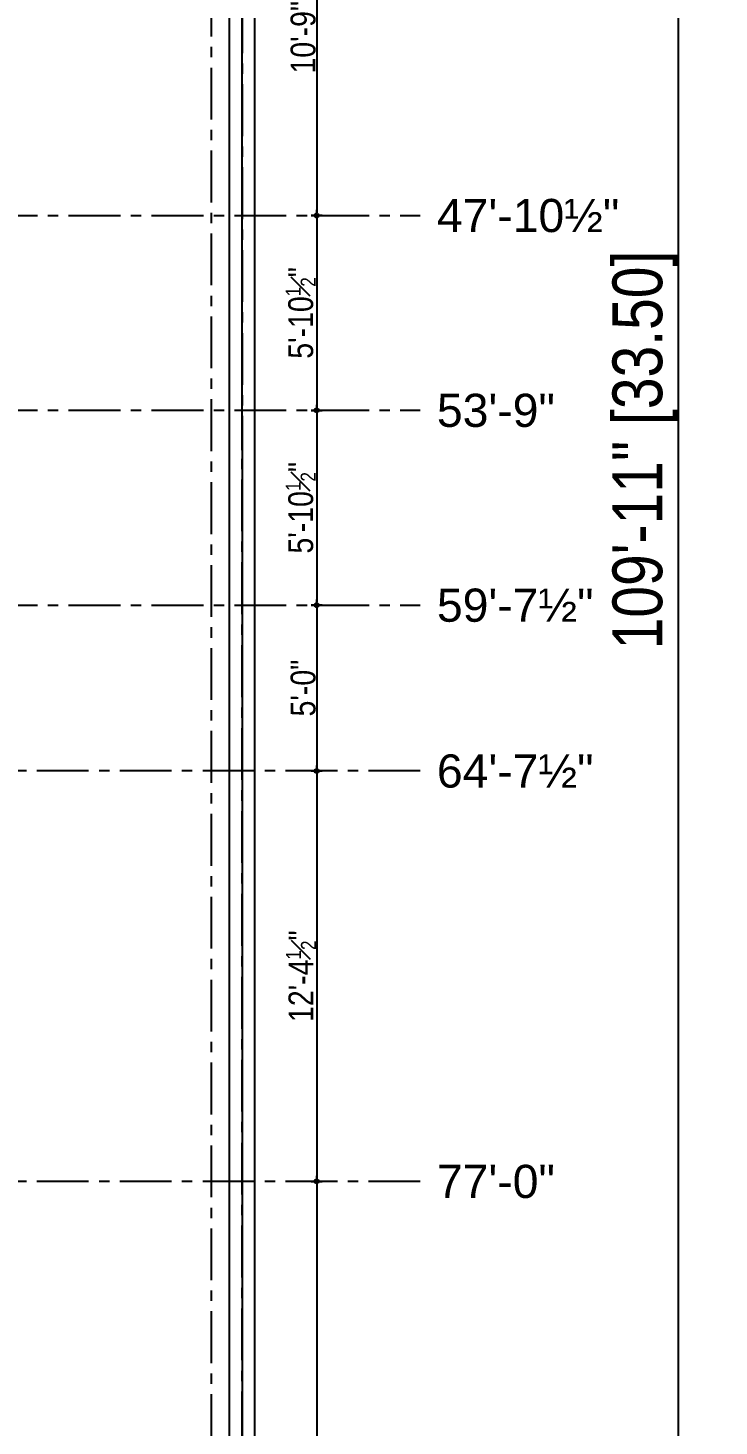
# Model space of a CAD drawing. Header units: inches. Extents: x 1259 to 4988, y 1085 to 3652.
# Drawn here: x 2682 to 2933, y 2133 to 2639 of the extents above; entities that cross this region are included whole.
import ezdxf

# ---------------------------------------------------------------- set-up
doc = ezdxf.new("R2010")
doc.units = ezdxf.units.IN
doc.header["$LTSCALE"] = 15
doc.header["$MEASUREMENT"] = 0
doc.header["$PDMODE"] = 2
doc.linetypes.add('CENTER', pattern=[2, 1.25, -0.25, 0.25, -0.25])
for name, color, linetype in [('CENTER', 30, 'CENTER'), ('DIMENSION', 160, 'Continuous'), ('TEXT', 160, 'Continuous'), ('Wall', 7, 'Continuous')]:
    doc.layers.add(name, color=color, linetype=linetype)
doc.styles.add('Arial', font='arial.ttf')
doc.styles.add('NARROW', font='swissc.ttf')
doc.styles.add('swis721cnbt', font='swissc.ttf')
doc.dimstyles.new('RA-2', dxfattribs={"dimtxt": 7.5, "dimasz": 1, "dimexe": 6, "dimexo": 6, "dimgap": 0.5, "dimtad": 1, "dimzin": 3, "dimdsep": 46, "dimlunit": 4, "dimtxsty": 'NARROW', "dimblk": 'OBLIQUE', "dimcen": 0, "dimse1": 1, "dimse2": 1, "dimclrd": 8, "dimclrt": 256, "dimadec": 0, "dimazin": 0, "dimtfac": 0.6, "dimtix": 1, "dimtofl": 0, "dimtmove": 2, "dimatfit": 3, "dimfxl": 6, "dimfrac": 1, "dimtolj": 1, "dimtzin": 0, "dimlwd": -1, "dimarcsym": 0})
doc.dimstyles.new('VSJ', dxfattribs={"dimtxt": 5, "dimasz": 0.75, "dimexe": 0, "dimexo": 0, "dimgap": 0.25, "dimtad": 1, "dimzin": 3, "dimdsep": 46, "dimlunit": 4, "dimtxsty": 'swis721cnbt', "dimblk": 'rp', "dimcen": 0.09, "dimse1": 1, "dimse2": 1, "dimclrd": 251, "dimclre": 8, "dimclrt": 160, "dimadec": 0, "dimazin": 0, "dimtfac": 0.6, "dimtofl": 0, "dimtmove": 0, "dimatfit": 3, "dimfxl": 9, "dimfrac": 1, "dimtolj": 1, "dimtzin": 0, "dimlwd": -1, "dimlwe": -1, "dimarcsym": 0})

# ---------------------------------------------------------------- blocks, each defined once
blk = doc.blocks.new('rp')
for p, q in [((0, 0), (-2, 0)), ((0, 2), (0, -2)), ((0, 0), (2, 0))]:
    blk.add_line(p, q)
blk.add_circle((0, 0), 0.75)
blk = doc.blocks.new('*D101')
at = {"layer": 'Defpoints', "color": 0, "transparency": 16777216}
for p in [(2788.02, 2699.78), (2786.94, 2570.78), (2788.02, 2570.78)]:
    blk.add_point(p, dxfattribs=at)
at = {"layer": 'DIMENSION', "color": 251, "transparency": 16777216}
blk.add_line((2786.94, 2698.78), (2786.94, 2571.78), dxfattribs=at)
for p, rotation in [((2786.94, 2699.78), 90), ((2786.94, 2570.78), 270)]:
    blk.add_blockref('rp', p, dxfattribs=dict(at, rotation=rotation))
at = {"layer": 'DIMENSION', "color": 160, "transparency": 16777216, "insert": (2782.07, 2635.28), "char_height": 9, "attachment_point": 5, "rotation": 90, "style": 'swis721cnbt'}
blk.add_mtext('\\A1;10\'-9"', dxfattribs=at)
blk = doc.blocks.new('*D102')
at = {"layer": 'Defpoints', "color": 0, "transparency": 16777216}
for p in [(2788.02, 2570.78), (2786.94, 2500.28), (2788.02, 2500.28)]:
    blk.add_point(p, dxfattribs=at)
at = {"layer": 'DIMENSION', "color": 251, "transparency": 16777216}
blk.add_line((2786.94, 2569.78), (2786.94, 2501.28), dxfattribs=at)
for p, rotation in [((2786.94, 2570.78), 90), ((2786.94, 2500.28), 270)]:
    blk.add_blockref('rp', p, dxfattribs=dict(at, rotation=rotation))
at = {"layer": 'DIMENSION', "color": 160, "transparency": 16777216, "insert": (2781.16, 2535.53), "char_height": 9, "attachment_point": 5, "rotation": 90, "style": 'swis721cnbt'}
blk.add_mtext('\\A1;5\'-10{\\H0.6x;\\S1#2;}"', dxfattribs=at)
blk = doc.blocks.new('*D103')
at = {"layer": 'Defpoints', "color": 0, "transparency": 16777216}
for p in [(2788.02, 2500.28), (2786.94, 2429.78), (2788.02, 2429.78)]:
    blk.add_point(p, dxfattribs=at)
at = {"layer": 'DIMENSION', "color": 251, "transparency": 16777216}
blk.add_line((2786.94, 2499.28), (2786.94, 2430.78), dxfattribs=at)
for p, rotation in [((2786.94, 2500.28), 90), ((2786.94, 2429.78), 270)]:
    blk.add_blockref('rp', p, dxfattribs=dict(at, rotation=rotation))
at = {"layer": 'DIMENSION', "color": 160, "transparency": 16777216, "insert": (2781.16, 2465.03), "char_height": 9, "attachment_point": 5, "rotation": 90, "style": 'swis721cnbt'}
blk.add_mtext('\\A1;5\'-10{\\H0.6x;\\S1#2;}"', dxfattribs=at)
blk = doc.blocks.new('*D104')
at = {"layer": 'Defpoints', "color": 0, "transparency": 16777216}
for p in [(2788.02, 2429.78), (2786.94, 2369.78), (2788.94, 2369.78)]:
    blk.add_point(p, dxfattribs=at)
at = {"layer": 'DIMENSION', "color": 251, "transparency": 16777216}
blk.add_line((2786.94, 2428.78), (2786.94, 2370.78), dxfattribs=at)
for p, rotation in [((2786.94, 2429.78), 90), ((2786.94, 2369.78), 270)]:
    blk.add_blockref('rp', p, dxfattribs=dict(at, rotation=rotation))
at = {"layer": 'DIMENSION', "color": 160, "transparency": 16777216, "insert": (2782.08, 2399.78), "char_height": 9, "attachment_point": 5, "rotation": 90, "style": 'swis721cnbt'}
blk.add_mtext('\\A1;5\'-0"', dxfattribs=at)
blk = doc.blocks.new('*D105')
at = {"layer": 'Defpoints', "color": 0, "transparency": 16777216}
for p in [(2788.94, 2369.78), (2786.94, 2221.28), (2788.94, 2221.28)]:
    blk.add_point(p, dxfattribs=at)
at = {"layer": 'DIMENSION', "color": 251, "transparency": 16777216}
blk.add_line((2786.94, 2368.78), (2786.94, 2222.28), dxfattribs=at)
for p, rotation in [((2786.94, 2369.78), 90), ((2786.94, 2221.28), 270)]:
    blk.add_blockref('rp', p, dxfattribs=dict(at, rotation=rotation))
at = {"layer": 'DIMENSION', "color": 160, "transparency": 16777216, "insert": (2781.25, 2295.53), "char_height": 9, "attachment_point": 5, "rotation": 90, "style": 'swis721cnbt'}
blk.add_mtext('\\A1;12\'-4{\\H0.6x;\\S1#2;}"', dxfattribs=at)
blk = doc.blocks.new('*D106')
at = {"layer": 'Defpoints', "color": 0, "transparency": 16777216}
for p in [(2788.94, 2221.28), (2786.94, 1826.53), (2794.77, 1826.53)]:
    blk.add_point(p, dxfattribs=at)
at = {"layer": 'DIMENSION', "color": 251, "transparency": 16777216}
blk.add_line((2786.94, 2220.28), (2786.94, 1827.53), dxfattribs=at)
for p, rotation in [((2786.94, 2221.28), 90), ((2786.94, 1826.53), 270)]:
    blk.add_blockref('rp', p, dxfattribs=dict(at, rotation=rotation))
at = {"layer": 'DIMENSION', "color": 160, "transparency": 16777216, "insert": (2781.12, 2023.91), "char_height": 9, "attachment_point": 5, "rotation": 90, "style": 'swis721cnbt'}
blk.add_mtext('\\A1;32\'-10{\\H0.6x;\\S3#4;}"', dxfattribs=at)
blk = doc.blocks.new('_OBLIQUE')
at = {"color": 0, "linetype": 'ByBlock'}
blk.add_line((-0.5, -0.5), (0.5, 0.5), dxfattribs=at)
blk = doc.blocks.new('*D107')
at = {"layer": 'Defpoints', "color": 0, "transparency": 16777216}
for p in [(2759.7, 3145.28), (2776.65, 1826.53), (2917.77, 1826.53)]:
    blk.add_point(p, dxfattribs=at)
at = {"layer": 'DIMENSION', "color": 251, "transparency": 16777216}
blk.add_line((2917.77, 3145.28), (2917.77, 1826.53), dxfattribs=at)
at = {"layer": 'DIMENSION', "color": 251, "transparency": 16777216, "xscale": 3, "yscale": 3, "zscale": 3}
for p, rotation in [((2917.77, 3145.28), 90), ((2917.77, 1826.53), 270)]:
    blk.add_blockref('_OBLIQUE', p, dxfattribs=dict(at, rotation=rotation))
at = {"layer": 'DIMENSION', "transparency": 16777216, "insert": (2905.68, 2485.91), "char_height": 18, "attachment_point": 5, "rotation": 90, "style": 'NARROW'}
blk.add_mtext('\\A1;109\'-11" [33.50]', dxfattribs=at)

msp = doc.modelspace()

# ---------------------------------------------------------------- linework, layer by layer
at = {"layer": 'CENTER'}
for p, q in [((2748.806, 3254.263, 0), (2748.806, 1756.865, 0)), ((2759.94, 3218.263), (2759.94, 1792.865)), ((1617.199, 2570.783), (2824.44, 2570.783)), ((1617.199, 2500.283), (2824.44, 2500.283)), ((1617.199, 2429.783), (2824.44, 2429.783)), ((2824.44, 2369.783), (1617.199, 2369.783)), ((2824.44, 2221.283), (1617.199, 2221.283))]:
    msp.add_line(p, q, dxfattribs=at)
msp.add_lwpolyline([(2759.94, 3145.283), (1682.473, 3153.722), (1891.215, 1833.117), (2759.94, 1826.533)], close=True, dxfattribs=at)
at = {"layer": 'Wall'}
for p, q in [((2764.44, 3149.748), (2764.44, 1826.499)), ((2755.44, 1835.567), (2755.44, 3140.818))]:
    msp.add_line(p, q, dxfattribs=at)
at = {"layer": 'Wall', "color": 1, "linetype": 'ByBlock', "lineweight": -2}
msp.add_lwpolyline([(2760.153, 1826.352), (2759.94, 3145.283), (1682.491, 3153.275), (1891.413, 1832.797)], close=True, dxfattribs=at)

# ---------------------------------------------------------------- texts
at = {"layer": 'TEXT', "char_height": 12, "width": 109.86954, "attachment_point": 2, "style": 'Arial'}
for s, insert in [('\\pxql;47\'-10½"', (2885.375, 2576.783)), ('\\pxql;53\'-9"', (2885.375, 2506.283)), ('\\pxql;59\'-7½"', (2885.375, 2435.783)), ('\\pxql;64\'-7½"', (2885.375, 2375.783)), ('\\pxql;77\'-0"', (2885.375, 2227.283))]:
    msp.add_mtext(s, dxfattribs=dict(at, insert=insert))

# ---------------------------------------------------------------- dimensions: what is measured, and where the dimension line sits
at = {"layer": 'DIMENSION'}
for base, p1, p2, dimstyle, override, picture, middle in [((2917.770373231, 1826.532648924), (2759.70219197, 3145.282648924), (2776.653393007, 1826.532648924), 'RA-2', {"dimtxt": 18, "dimasz": 3, "dimdec": 1, "dimclrd": 251}, '*D107', (2905.675568036, 2485.907648924)), ((2786.94, 2570.783), (2788.017, 2699.781), (2788.017, 2570.783), 'VSJ', {"dimtxt": 9, "dimasz": 1, "dimtmove": 1}, '*D101', (2782.07, 2635.282)), ((2786.94, 2500.283), (2788.017, 2570.783), (2788.017, 2500.283), 'VSJ', {"dimtxt": 9, "dimasz": 1, "dimtmove": 1}, '*D102', (2781.161, 2535.533)), ((2786.94, 2429.783), (2788.017, 2500.283), (2788.017, 2429.783), 'VSJ', {"dimtxt": 9, "dimasz": 1, "dimtmove": 1}, '*D103', (2781.161, 2465.033)), ((2786.94, 2369.783), (2788.017, 2429.783), (2788.94, 2369.783), 'VSJ', {"dimtxt": 9, "dimasz": 1, "dimtmove": 1}, '*D104', (2782.076, 2399.783)), ((2786.94, 2221.283), (2788.94, 2369.783), (2788.94, 2221.283), 'VSJ', {"dimtxt": 9, "dimasz": 1, "dimtmove": 1}, '*D105', (2781.251, 2295.533)), ((2786.94, 1826.533), (2788.94, 2221.283), (2794.766, 1826.533), 'VSJ', {"dimtxt": 9, "dimasz": 1, "dimtmove": 1}, '*D106', (2781.117, 2023.908))]:
    dim = msp.add_linear_dim(base=base, p1=p1, p2=p2, angle=90, dimstyle=dimstyle, override=override, dxfattribs=at)
    dim.commit()
    dim.dimension.update_dxf_attribs({"geometry": picture, "text_midpoint": middle})

doc.saveas('drawing.dxf')
